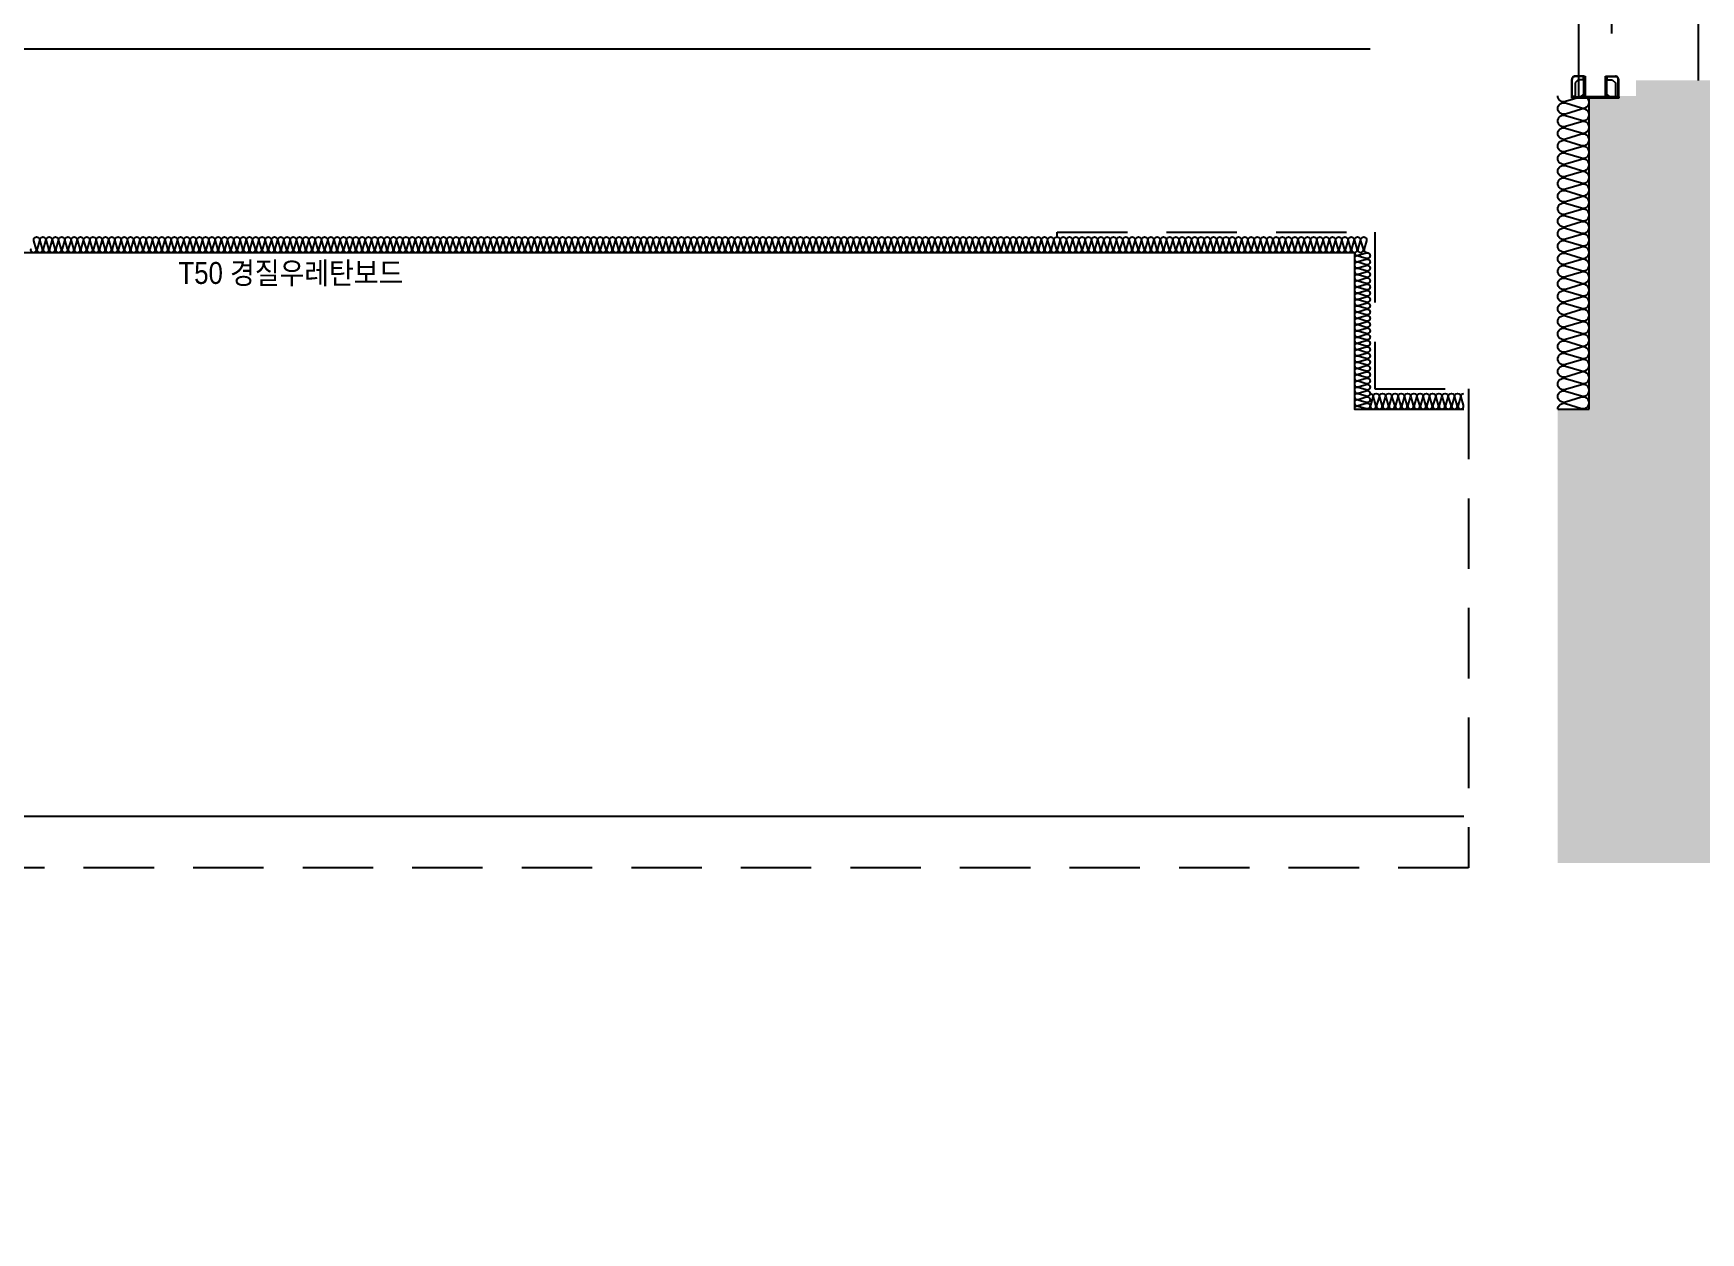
# Model space of a CAD drawing. Header units: millimetres. Extents: x 19868 to 801382, y -4805 to 85279.
# Drawn here: x 575168 to 580495, y 31149 to 34979 of the extents above; entities that cross this region are included whole.
import ezdxf
from ezdxf.enums import TextEntityAlignment as Align

# ---------------------------------------------------------------- set-up
doc = ezdxf.new("R2010")
doc.units = ezdxf.units.MM
doc.header["$LTSCALE"] = 250
doc.linetypes.add('HID', pattern=[2.8, 1.8, -1])
for name, color, linetype in [('A-ELE-8', 8, 'Continuous'), ('A-FIN', 6, 'Continuous'), ('A-HAT-WIREMESH', 9, 'g_mesh'), ('A-WP', 1, 'HID'), ('A-차수판', 7, 'Continuous'), ('ISL', 251, 'Continuous'), ('지반', 254, 'Continuous')]:
    doc.layers.add(name, color=color, linetype=linetype)
doc.layers.add('NOPLOT-단열', color=225, linetype='Continuous', plot=False)
doc.styles.add('Gdim', font='')
doc.styles.get('Gdim').set_extended_font_data('Dotum')
doc.linetypes.add('g_mesh', pattern='A,10,-0.8,["X",Gdim,S=0.6,R=0,X=-0.15,Y=-0.3],-0.8', length=11.6)

# ---------------------------------------------------------------- blocks, each defined once
blk = doc.blocks.new('A$C213D0C2E')
at = {"layer": 'A-차수판', "color": 1, "linetype": 'HID'}
for p, q in [((4, 75), (60, 75)), ((4, 66), (4, 75)), ((4, 67), (4, 67)), ((4, 67), (4, 67)), ((4, 66), (5, 66)), ((4, 66), (5, 66)), ((4, 66), (5.2, 66)), ((5.2, 73.8), (60, 73.8)), ((5.2, 66), (5.2, 73.8)), ((68.8, 37.7), (68.8, 65)), ((70, 36.5), (70, 65)), ((60, 37.7), (60, 36.5)), ((60, 37.7), (68.8, 37.7)), ((60, 36.5), (70, 36.5)), ((60, -37.7), (60, -36.5)), ((60, -36.5), (70, -36.5)), ((60, -37.7), (68.8, -37.7)), ((68.8, -37.7), (68.8, -65)), ((70, -36.5), (70, -65)), ((4, -66), (4, -75)), ((5.2, -66), (4, -66)), ((4, -75), (60, -75)), ((5.2, -66), (5.2, -73.8)), ((5.2, -73.8), (60, -73.8)), ((42, -73.8), (42, -75)), ((58, -73.8), (58, -75))]:
    blk.add_line(p, q, dxfattribs=at)
for points in [[(4, -75), (0, -75), (0, 75), (4, 75)], [(70, 32.5), (4, 32.5), (4, 36.5), (70, 36.5)], [(70, -36.5), (4, -36.5), (4, -32.5), (70, -32.5)]]:
    blk.add_lwpolyline(points, close=True, dxfattribs=at)
for points in [[(4, 64.5), (4, 46.5), (14, 36.5), (59, 36.5), (59, 54.5), (49, 64.5), (4, 64.5)], [(4, -64.5), (4, -46.5), (14, -36.5), (59, -36.5), (59, -54.5), (49, -64.5), (4, -64.5)]]:
    blk.add_lwpolyline(points, dxfattribs=at)
for centre, radius, start, end in [((60, 65), 10, 0, 90), ((60, 65), 8.8, 0, 90), ((60, -65), 10, 270, 0), ((60, -65), 8.8, 270, 0)]:
    blk.add_arc(centre, radius, start, end, dxfattribs=at)

msp = doc.modelspace()

# ---------------------------------------------------------------- hatches: boundary and pattern name
at = {"layer": '지반'}
h = msp.add_hatch(dxfattribs=at)
h.set_pattern_fill('EARTH', color=251, scale=70, angle=45)
h.paths.add_polyline_path([(440367.8, 33228.9), (440367.8, 23234.4), (591132.4, 23234.4), (591132.4, 34678.9), (582338.2, 34678.9), (582338.2, 34628.9), (582388.2, 34628.9), (582388.2, 34568.9), (582138.2, 34568.9), (582138.2, 34628.9), (582188.2, 34628.9), (582188.2, 34828.9), (580288.2, 34828.9), (580288.2, 34778.9), (580138.2, 34778.9), (580138.2, 33778.9), (580038.2, 33778.9), (580038.2, 32328.9), (581138.2, 32328.9), (581138.2, 30828.9), (581238.2, 30828.9), (581238.2, 30768.9), (563118.2, 30768.9), (563118.2, 30828.9), (563218.2, 30828.9), (563218.2, 31528.9), (563818.2, 31528.9), (563818.2, 33668.9), (561843.1, 33668.9), (561663.1, 33488.9), (560453.4, 33488.9), (560273.4, 33668.9), (558088.2, 33668.9), (558088.2, 33728.9), (558188.2, 33728.9), (558188.2, 34318.9), (543138.2, 34318.9), (543138.2, 33878.9), (542838.2, 33878.9), (542838.2, 32228.9), (543438.2, 32228.9), (543438.2, 31528.9), (543538.2, 31528.9), (543538.2, 31468.9), (541838.2, 31468.9), (541838.2, 31528.9), (541938.2, 31528.9), (541938.2, 31968.9), (539138.2, 31968.9), (539138.2, 31528.9), (539238.2, 31528.9), (539238.2, 31468.9), (537538.2, 31468.9), (537538.2, 31528.9), (537638.2, 31528.9), (537638.2, 32228.9), (538238.2, 32228.9), (538238.2, 33018.9), (537638.2, 33018.9), (537638.2, 33078.9), (537738.2, 33078.9), (537738.2, 33418.9), (535238.2, 33418.9), (535238.2, 32878.9), (535338.2, 32878.9), (535338.2, 32818.9), (534538.2, 32818.9), (534538.2, 32878.9), (534638.2, 32878.9), (534638.2, 33418.9), (530588.2, 33418.9), (530188.2, 33018.9), (516778.2, 33018.9), (516708.2, 32948.9), (509968.2, 32948.9), (509968.2, 33008.9), (510068.2, 33008.9), (510068.2, 33848.9), (510668.2, 33848.9), (510668.2, 34398.9), (508508.2, 34398.9), (508508.2, 33808.9), (508608.2, 33808.9), (508608.2, 33748.9), (507668.2, 33748.9), (507668.2, 33808.9), (507768.2, 33808.9), (507768.2, 34448.9), (507488.2, 34448.9), (507488.2, 34508.9), (507538.2, 34508.9), (507536.6, 34832.3), (505138.2, 34820.6), (502738.2, 34808.9), (490888.2, 34568.9), (479038.2, 34328.9), (468288.2, 34228.9), (456838.2, 34128.9), (456138.2, 34128.9), (448038.2, 33228.9)])

# ---------------------------------------------------------------- linework, layer by layer
at = {"layer": 'A-ELE-8'}
msp.add_line((580488.2, 34828.9), (580488.2, 41128.9), dxfattribs=at)
at = {"layer": 'A-FIN'}
msp.add_line((570038.2, 32478.9), (579738.2, 32478.9), dxfattribs=at)
at = {"layer": 'A-HAT-WIREMESH', "ltscale": 0.6}
msp.add_line((579438.2, 34928.9), (570558.2, 34928.9), dxfattribs=at)
at = {"layer": 'A-WP', "linetype": 'HID', "ltscale": 0.5}
msp.add_lwpolyline([(578438.2, 34328.9), (578438.2, 34343.9), (579453.2, 34343.9), (579453.2, 33843.9), (579753.2, 33843.9), (579753.2, 32313.9), (570023.2, 32313.9), (570023.2, 32478.9)], dxfattribs=at)
at = {"layer": 'A-차수판', "color": 1, "linetype": 'HID'}
msp.add_lwpolyline([(580105.2, 34775.9), (580105.2, 35428.9), (580210.2, 35428.9), (580210.2, 34775.9)], close=True, dxfattribs=at)
at = {"layer": 'ISL'}
for p, q in [((580138.2, 33778.9), (580138.2, 34778.9)), ((580038.2, 33778.9), (580138.2, 33778.9))]:
    msp.add_line(p, q, dxfattribs=at)
for points in [[(580038.2, 33779, -0.509267), (580062.4, 33796.6), (580114, 33781.3, 1.372593), (580114, 33816.6), (580062.4, 33801.3, -0.509267), (580038.2, 33819, -0.509267), (580062.4, 33836.6), (580114, 33821.3, 1.372593), (580114, 33856.6), (580062.4, 33841.3, -0.509267), (580038.2, 33859, -0.509267), (580062.4, 33876.6), (580114, 33861.3, 1.372593), (580114, 33896.6), (580062.4, 33881.3, -0.509267), (580038.2, 33899, -0.509267), (580062.4, 33916.6), (580114, 33901.3, 1.372593), (580114, 33936.6), (580062.4, 33921.3, -0.509267), (580038.2, 33939, -0.509267), (580062.4, 33956.6), (580114, 33941.3, 1.372593), (580114, 33976.6), (580062.4, 33961.3, -0.509267), (580038.2, 33979, -0.509267), (580062.4, 33996.6), (580114, 33981.3, 1.372593), (580114, 34016.6), (580062.4, 34001.3, -0.509267), (580038.2, 34019, -0.509267), (580062.4, 34036.6), (580114, 34021.3, 1.372593), (580114, 34056.6), (580062.4, 34041.3, -0.509267), (580038.2, 34059, -0.509267), (580062.4, 34076.6), (580114, 34061.3, 1.372593), (580114, 34096.6), (580062.4, 34081.3, -0.509267), (580038.2, 34099, -0.509267), (580062.4, 34116.6), (580114, 34101.3, 1.372593), (580114, 34136.6), (580062.4, 34121.3, -0.509267), (580038.2, 34139, -0.509267), (580062.4, 34156.6), (580114, 34141.3, 1.372593), (580114, 34176.6), (580062.4, 34161.3, -0.509267), (580038.2, 34179, -0.509267), (580062.4, 34196.6), (580114, 34181.3, 1.372593), (580114, 34216.6), (580062.4, 34201.3, -0.509267), (580038.2, 34219, -0.509267), (580062.4, 34236.6), (580114, 34221.3, 1.372593), (580114, 34256.6), (580062.4, 34241.3, -0.509267), (580038.2, 34259, -0.509267), (580062.4, 34276.6), (580114, 34261.3, 1.372593), (580114, 34296.6), (580062.4, 34281.3, -0.509267), (580038.2, 34299, -0.509267), (580062.4, 34316.6), (580114, 34301.3, 1.372593), (580114, 34336.6), (580062.4, 34321.3, -0.509267), (580038.2, 34339, -0.509267), (580062.4, 34356.6), (580114, 34341.3, 1.372593), (580114, 34376.6), (580062.4, 34361.3, -0.509267), (580038.2, 34379, -0.509267), (580062.4, 34396.6), (580114, 34381.3, 1.372593), (580114, 34416.6), (580062.4, 34401.3, -0.509267), (580038.2, 34419, -0.509267), (580062.4, 34436.6), (580114, 34421.3, 1.372593), (580114, 34456.6), (580062.4, 34441.3, -0.509267), (580038.2, 34459, -0.509267), (580062.4, 34476.6), (580114, 34461.3, 1.372593), (580114, 34496.6), (580062.4, 34481.3, -0.509267), (580038.2, 34499, -0.509267), (580062.4, 34516.6), (580114, 34501.3, 1.372593), (580114, 34536.6), (580062.4, 34521.3, -0.509267), (580038.2, 34539, -0.509267), (580062.4, 34556.6), (580114, 34541.3, 1.372593), (580114, 34576.6), (580062.4, 34561.3, -0.509267), (580038.2, 34579, -0.509267), (580062.4, 34596.6), (580114, 34581.3, 1.372593), (580114, 34616.6), (580062.4, 34601.3, -0.509267), (580038.2, 34619, -0.509267), (580062.4, 34636.6), (580114, 34621.3, 1.372593), (580114, 34656.6), (580062.4, 34641.3, -0.509267), (580038.2, 34659, -0.509267), (580062.4, 34676.6), (580114, 34661.3, 1.372593), (580114, 34696.6), (580062.4, 34681.3, -0.509267), (580038.2, 34699, -0.509267), (580062.4, 34716.6), (580114, 34701.3, 1.372593), (580114, 34736.6), (580062.4, 34721.3, -0.509267), (580038.2, 34739, -0.509267), (580062.4, 34756.6), (580114, 34741.3, 1.372593), (580114, 34776.6), (580062.4, 34761.3, -0.509267), (580038.2, 34779)], [(575159.4, 34291.1, 0.509267), (575168.2, 34278.9, 0.509267), (575177, 34291.1), (575169.4, 34316.8, -1.372593), (575187, 34316.8), (575179.4, 34291.1, 0.509267), (575188.2, 34278.9, 0.509267), (575197, 34291.1), (575189.4, 34316.8, -1.372593), (575207, 34316.8), (575199.4, 34291.1, 0.509267), (575208.2, 34278.9, 0.509267), (575217, 34291.1), (575209.4, 34316.8, -1.372593), (575227, 34316.8), (575219.4, 34291.1, 0.509267), (575228.2, 34278.9, 0.509267), (575237, 34291.1), (575229.4, 34316.8, -1.372593), (575247, 34316.8), (575239.4, 34291.1, 0.509267), (575248.2, 34278.9, 0.509267), (575257, 34291.1), (575249.4, 34316.8, -1.372593), (575267, 34316.8), (575259.4, 34291.1, 0.509267), (575268.2, 34278.9, 0.509267), (575277, 34291.1), (575269.4, 34316.8, -1.372593), (575287, 34316.8), (575279.4, 34291.1, 0.509267), (575288.2, 34278.9, 0.509267), (575297, 34291.1), (575289.4, 34316.8, -1.372593), (575307, 34316.8), (575299.4, 34291.1, 0.509267), (575308.2, 34278.9, 0.509267), (575317, 34291.1), (575309.4, 34316.8, -1.372593), (575327, 34316.8), (575319.4, 34291.1, 0.509267), (575328.2, 34278.9, 0.509267), (575337, 34291.1), (575329.4, 34316.8, -1.372593), (575347, 34316.8), (575339.4, 34291.1, 0.509267), (575348.2, 34278.9, 0.509267), (575357, 34291.1), (575349.4, 34316.8, -1.372593), (575367, 34316.8), (575359.4, 34291.1, 0.509267), (575368.2, 34278.9, 0.509267), (575377, 34291.1), (575369.4, 34316.8, -1.372593), (575387, 34316.8), (575379.4, 34291.1, 0.509267), (575388.2, 34278.9, 0.509267), (575397, 34291.1), (575389.4, 34316.8, -1.372593), (575407, 34316.8), (575399.4, 34291.1, 0.509267), (575408.2, 34278.9, 0.509267), (575417, 34291.1), (575409.4, 34316.8, -1.372593), (575427, 34316.8), (575419.4, 34291.1, 0.509267), (575428.2, 34278.9, 0.509267), (575437, 34291.1), (575429.4, 34316.8, -1.372593), (575447, 34316.8), (575439.4, 34291.1, 0.509267), (575448.2, 34278.9, 0.509267), (575457, 34291.1), (575449.4, 34316.8, -1.372593), (575467, 34316.8), (575459.4, 34291.1, 0.509267), (575468.2, 34278.9, 0.509267), (575477, 34291.1), (575469.4, 34316.8, -1.372593), (575487, 34316.8), (575479.4, 34291.1, 0.509267), (575488.2, 34278.9, 0.509267), (575497, 34291.1), (575489.4, 34316.8, -1.372593), (575507, 34316.8), (575499.4, 34291.1, 0.509267), (575508.2, 34278.9, 0.509267), (575517, 34291.1), (575509.4, 34316.8, -1.372593), (575527, 34316.8), (575519.4, 34291.1, 0.509267), (575528.2, 34278.9, 0.509267), (575537, 34291.1), (575529.4, 34316.8, -1.372593), (575547, 34316.8), (575539.4, 34291.1, 0.509267), (575548.2, 34278.9, 0.509267), (575557, 34291.1), (575549.4, 34316.8, -1.372593), (575567, 34316.8), (575559.4, 34291.1, 0.509267), (575568.2, 34278.9, 0.509267), (575577, 34291.1), (575569.4, 34316.8, -1.372593), (575587, 34316.8), (575579.4, 34291.1, 0.509267), (575588.2, 34278.9, 0.509267), (575597, 34291.1), (575589.4, 34316.8, -1.372593), (575607, 34316.8), (575599.4, 34291.1, 0.509267), (575608.2, 34278.9, 0.509267), (575617, 34291.1), (575609.4, 34316.8, -1.372593), (575627, 34316.8), (575619.4, 34291.1, 0.509267), (575628.2, 34278.9, 0.509267), (575637, 34291.1), (575629.4, 34316.8, -1.372593), (575647, 34316.8), (575639.4, 34291.1, 0.509267), (575648.2, 34278.9, 0.509267), (575657, 34291.1), (575649.4, 34316.8, -1.372593), (575667, 34316.8), (575659.4, 34291.1, 0.509267), (575668.2, 34278.9, 0.509267), (575677, 34291.1), (575669.4, 34316.8, -1.372593), (575687, 34316.8), (575679.4, 34291.1, 0.509267), (575688.2, 34278.9, 0.509267), (575697, 34291.1), (575689.4, 34316.8, -1.372593), (575707, 34316.8), (575699.4, 34291.1, 0.509267), (575708.2, 34278.9, 0.509267), (575717, 34291.1), (575709.4, 34316.8, -1.372593), (575727, 34316.8), (575719.4, 34291.1, 0.509267), (575728.2, 34278.9, 0.509267), (575737, 34291.1), (575729.4, 34316.8, -1.372593), (575747, 34316.8), (575739.4, 34291.1, 0.509267), (575748.2, 34278.9, 0.509267), (575757, 34291.1), (575749.4, 34316.8, -1.372593), (575767, 34316.8), (575759.4, 34291.1, 0.509267), (575768.2, 34278.9, 0.509267), (575777, 34291.1), (575769.4, 34316.8, -1.372593), (575787, 34316.8), (575779.4, 34291.1, 0.509267), (575788.2, 34278.9, 0.509267), (575797, 34291.1), (575789.4, 34316.8, -1.372593), (575807, 34316.8), (575799.4, 34291.1, 0.509267), (575808.2, 34278.9, 0.509267), (575817, 34291.1), (575809.4, 34316.8, -1.372593), (575827, 34316.8), (575819.4, 34291.1, 0.509267), (575828.2, 34278.9, 0.509267), (575837, 34291.1), (575829.4, 34316.8, -1.372593), (575847, 34316.8), (575839.4, 34291.1, 0.509267), (575848.2, 34278.9, 0.509267), (575857, 34291.1), (575849.4, 34316.8, -1.372593), (575867, 34316.8), (575859.4, 34291.1, 0.509267), (575868.2, 34278.9, 0.509267), (575877, 34291.1), (575869.4, 34316.8, -1.372593), (575887, 34316.8), (575879.4, 34291.1, 0.509267), (575888.2, 34278.9, 0.509267), (575897, 34291.1), (575889.4, 34316.8, -1.372593), (575907, 34316.8), (575899.4, 34291.1, 0.509267), (575908.2, 34278.9, 0.509267), (575917, 34291.1), (575909.4, 34316.8, -1.372593), (575927, 34316.8), (575919.4, 34291.1, 0.509267), (575928.2, 34278.9, 0.509267), (575937, 34291.1), (575929.4, 34316.8, -1.372593), (575947, 34316.8), (575939.4, 34291.1, 0.509267), (575948.2, 34278.9, 0.509267), (575957, 34291.1), (575949.4, 34316.8, -1.372593), (575967, 34316.8), (575959.4, 34291.1, 0.509267), (575968.2, 34278.9, 0.509267), (575977, 34291.1), (575969.4, 34316.8, -1.372593), (575987, 34316.8), (575979.4, 34291.1, 0.509267), (575988.2, 34278.9, 0.509267), (575997, 34291.1), (575989.4, 34316.8, -1.372593), (576007, 34316.8), (575999.4, 34291.1, 0.509267), (576008.2, 34278.9, 0.509267), (576017, 34291.1), (576009.4, 34316.8, -1.372593), (576027, 34316.8), (576019.4, 34291.1, 0.509267), (576028.2, 34278.9, 0.509267), (576037, 34291.1), (576029.4, 34316.8, -1.372593), (576047, 34316.8), (576039.4, 34291.1, 0.509267), (576048.2, 34278.9, 0.509267), (576057, 34291.1), (576049.4, 34316.8, -1.372593), (576067, 34316.8), (576059.4, 34291.1, 0.509267), (576068.2, 34278.9, 0.509267), (576077, 34291.1), (576069.4, 34316.8, -1.372593), (576087, 34316.8), (576079.4, 34291.1, 0.509267), (576088.2, 34278.9, 0.509267), (576097, 34291.1), (576089.4, 34316.8, -1.372593), (576107, 34316.8), (576099.4, 34291.1, 0.509267), (576108.2, 34278.9, 0.509267), (576117, 34291.1), (576109.4, 34316.8, -1.372593), (576127, 34316.8), (576119.4, 34291.1, 0.509267), (576128.2, 34278.9, 0.509267), (576137, 34291.1), (576129.4, 34316.8, -1.372593), (576147, 34316.8), (576139.4, 34291.1, 0.509267), (576148.2, 34278.9, 0.509267), (576157, 34291.1), (576149.4, 34316.8, -1.372593), (576167, 34316.8), (576159.4, 34291.1, 0.509267), (576168.2, 34278.9, 0.509267), (576177, 34291.1), (576169.4, 34316.8, -1.372593), (576187, 34316.8), (576179.4, 34291.1, 0.509267), (576188.2, 34278.9, 0.509267), (576197, 34291.1), (576189.4, 34316.8, -1.372593), (576207, 34316.8), (576199.4, 34291.1, 0.509267), (576208.2, 34278.9, 0.509267), (576217, 34291.1), (576209.4, 34316.8, -1.372593), (576227, 34316.8), (576219.4, 34291.1, 0.509267), (576228.2, 34278.9, 0.509267), (576237, 34291.1), (576229.4, 34316.8, -1.372593), (576247, 34316.8), (576239.4, 34291.1, 0.509267), (576248.2, 34278.9, 0.509267), (576257, 34291.1), (576249.4, 34316.8, -1.372593), (576267, 34316.8), (576259.4, 34291.1, 0.509267), (576268.2, 34278.9, 0.509267), (576277, 34291.1), (576269.4, 34316.8, -1.372593), (576287, 34316.8), (576279.4, 34291.1, 0.509267), (576288.2, 34278.9, 0.509267), (576297, 34291.1), (576289.4, 34316.8, -1.372593), (576307, 34316.8), (576299.4, 34291.1, 0.509267), (576308.2, 34278.9, 0.509267), (576317, 34291.1), (576309.4, 34316.8, -1.372593), (576327, 34316.8), (576319.4, 34291.1, 0.509267), (576328.2, 34278.9, 0.509267), (576337, 34291.1), (576329.4, 34316.8, -1.372593), (576347, 34316.8), (576339.4, 34291.1, 0.509267), (576348.2, 34278.9, 0.509267), (576357, 34291.1), (576349.4, 34316.8, -1.372593), (576367, 34316.8), (576359.4, 34291.1, 0.509267), (576368.2, 34278.9, 0.509267), (576377, 34291.1), (576369.4, 34316.8, -1.372593), (576387, 34316.8), (576379.4, 34291.1, 0.509267), (576388.2, 34278.9, 0.509267), (576397, 34291.1), (576389.4, 34316.8, -1.372593), (576407, 34316.8), (576399.4, 34291.1, 0.509267), (576408.2, 34278.9, 0.509267), (576417, 34291.1), (576409.4, 34316.8, -1.372593), (576427, 34316.8), (576419.4, 34291.1, 0.509267), (576428.2, 34278.9, 0.509267), (576437, 34291.1), (576429.4, 34316.8, -1.372593), (576447, 34316.8), (576439.4, 34291.1, 0.509267), (576448.2, 34278.9, 0.509267), (576457, 34291.1), (576449.4, 34316.8, -1.372593), (576467, 34316.8), (576459.4, 34291.1, 0.509267), (576468.2, 34278.9, 0.509267), (576477, 34291.1), (576469.4, 34316.8, -1.372593), (576487, 34316.8), (576479.4, 34291.1, 0.509267), (576488.2, 34278.9, 0.509267), (576497, 34291.1), (576489.4, 34316.8, -1.372593), (576507, 34316.8), (576499.4, 34291.1, 0.509267), (576508.2, 34278.9, 0.509267), (576517, 34291.1), (576509.4, 34316.8, -1.372593), (576527, 34316.8), (576519.4, 34291.1, 0.509267), (576528.2, 34278.9, 0.509267), (576537, 34291.1), (576529.4, 34316.8, -1.372593), (576547, 34316.8), (576539.4, 34291.1, 0.509267), (576548.2, 34278.9, 0.509267), (576557, 34291.1), (576549.4, 34316.8, -1.372593), (576567, 34316.8), (576559.4, 34291.1, 0.509267), (576568.2, 34278.9, 0.509267), (576577, 34291.1), (576569.4, 34316.8, -1.372593), (576587, 34316.8), (576579.4, 34291.1, 0.509267), (576588.2, 34278.9, 0.509267), (576597, 34291.1), (576589.4, 34316.8, -1.372593), (576607, 34316.8), (576599.4, 34291.1, 0.509267), (576608.2, 34278.9, 0.509267), (576617, 34291.1), (576609.4, 34316.8, -1.372593), (576627, 34316.8), (576619.4, 34291.1, 0.509267), (576628.2, 34278.9, 0.509267), (576637, 34291.1), (576629.4, 34316.8, -1.372593), (576647, 34316.8), (576639.4, 34291.1, 0.509267), (576648.2, 34278.9, 0.509267), (576657, 34291.1), (576649.4, 34316.8, -1.372593), (576667, 34316.8), (576659.4, 34291.1, 0.509267), (576668.2, 34278.9, 0.509267), (576677, 34291.1), (576669.4, 34316.8, -1.372593), (576687, 34316.8), (576679.4, 34291.1, 0.509267), (576688.2, 34278.9, 0.509267), (576697, 34291.1), (576689.4, 34316.8, -1.372593), (576707, 34316.8), (576699.4, 34291.1, 0.509267), (576708.2, 34278.9, 0.509267), (576717, 34291.1), (576709.4, 34316.8, -1.372593), (576727, 34316.8), (576719.4, 34291.1, 0.509267), (576728.2, 34278.9, 0.509267), (576737, 34291.1), (576729.4, 34316.8, -1.372593), (576747, 34316.8), (576739.4, 34291.1, 0.509267), (576748.2, 34278.9, 0.509267), (576757, 34291.1), (576749.4, 34316.8, -1.372593), (576767, 34316.8), (576759.4, 34291.1, 0.509267), (576768.2, 34278.9, 0.509267), (576777, 34291.1), (576769.4, 34316.8, -1.372593), (576787, 34316.8), (576779.4, 34291.1, 0.509267), (576788.2, 34278.9, 0.509267), (576797, 34291.1), (576789.4, 34316.8, -1.372593), (576807, 34316.8), (576799.4, 34291.1, 0.509267), (576808.2, 34278.9, 0.509267), (576817, 34291.1), (576809.4, 34316.8, -1.372593), (576827, 34316.8), (576819.4, 34291.1, 0.509267), (576828.2, 34278.9, 0.509267), (576837, 34291.1), (576829.4, 34316.8, -1.372593), (576847, 34316.8), (576839.4, 34291.1, 0.509267), (576848.2, 34278.9, 0.509267), (576857, 34291.1), (576849.4, 34316.8, -1.372593), (576867, 34316.8), (576859.4, 34291.1, 0.509267), (576868.2, 34278.9, 0.509267), (576877, 34291.1), (576869.4, 34316.8, -1.372593), (576887, 34316.8), (576879.4, 34291.1, 0.509267), (576888.2, 34278.9, 0.509267), (576897, 34291.1), (576889.4, 34316.8, -1.372593), (576907, 34316.8), (576899.4, 34291.1, 0.509267), (576908.2, 34278.9, 0.509267), (576917, 34291.1), (576909.4, 34316.8, -1.372593), (576927, 34316.8), (576919.4, 34291.1, 0.509267), (576928.2, 34278.9, 0.509267), (576937, 34291.1), (576929.4, 34316.8, -1.372593), (576947, 34316.8), (576939.4, 34291.1, 0.509267), (576948.2, 34278.9, 0.509267), (576957, 34291.1), (576949.4, 34316.8, -1.372593), (576967, 34316.8), (576959.4, 34291.1, 0.509267), (576968.2, 34278.9, 0.509267), (576977, 34291.1), (576969.4, 34316.8, -1.372593), (576987, 34316.8), (576979.4, 34291.1, 0.509267), (576988.2, 34278.9, 0.509267), (576997, 34291.1), (576989.4, 34316.8, -1.372593), (577007, 34316.8), (576999.4, 34291.1, 0.509267), (577008.2, 34278.9, 0.509267), (577017, 34291.1), (577009.4, 34316.8, -1.372593), (577027, 34316.8), (577019.4, 34291.1, 0.509267), (577028.2, 34278.9, 0.509267), (577037, 34291.1), (577029.4, 34316.8, -1.372593), (577047, 34316.8), (577039.4, 34291.1, 0.509267), (577048.2, 34278.9, 0.509267), (577057, 34291.1), (577049.4, 34316.8, -1.372593), (577067, 34316.8), (577059.4, 34291.1, 0.509267), (577068.2, 34278.9, 0.509267), (577077, 34291.1), (577069.4, 34316.8, -1.372593), (577087, 34316.8), (577079.4, 34291.1, 0.509267), (577088.2, 34278.9, 0.509267), (577097, 34291.1), (577089.4, 34316.8, -1.372593), (577107, 34316.8), (577099.4, 34291.1, 0.509267), (577108.2, 34278.9, 0.509267), (577117, 34291.1), (577109.4, 34316.8, -1.372593), (577127, 34316.8), (577119.4, 34291.1, 0.509267), (577128.2, 34278.9, 0.509267), (577137, 34291.1), (577129.4, 34316.8, -1.372593), (577147, 34316.8), (577139.4, 34291.1, 0.509267), (577148.2, 34278.9, 0.509267), (577157, 34291.1), (577149.4, 34316.8, -1.372593), (577167, 34316.8), (577159.4, 34291.1, 0.509267), (577168.2, 34278.9, 0.509267), (577177, 34291.1), (577169.4, 34316.8, -1.372593), (577187, 34316.8), (577179.4, 34291.1, 0.509267), (577188.2, 34278.9, 0.509267), (577197, 34291.1), (577189.4, 34316.8, -1.372593), (577207, 34316.8), (577199.4, 34291.1, 0.509267), (577208.2, 34278.9, 0.509267), (577217, 34291.1), (577209.4, 34316.8, -1.372593), (577227, 34316.8), (577219.4, 34291.1, 0.509267), (577228.2, 34278.9, 0.509267), (577237, 34291.1), (577229.4, 34316.8, -1.372593), (577247, 34316.8), (577239.4, 34291.1, 0.509267), (577248.2, 34278.9, 0.509267), (577257, 34291.1), (577249.4, 34316.8, -1.372593), (577267, 34316.8), (577259.4, 34291.1, 0.509267), (577268.2, 34278.9, 0.509267), (577277, 34291.1), (577269.4, 34316.8, -1.372593), (577287, 34316.8), (577279.4, 34291.1, 0.509267), (577288.2, 34278.9, 0.509267), (577297, 34291.1), (577289.4, 34316.8, -1.372593), (577307, 34316.8), (577299.4, 34291.1, 0.509267), (577308.2, 34278.9, 0.509267), (577317, 34291.1), (577309.4, 34316.8, -1.372593), (577327, 34316.8), (577319.4, 34291.1, 0.509267), (577328.2, 34278.9, 0.509267), (577337, 34291.1), (577329.4, 34316.8, -1.372593), (577347, 34316.8), (577339.4, 34291.1, 0.509267), (577348.2, 34278.9, 0.509267), (577357, 34291.1), (577349.4, 34316.8, -1.372593), (577367, 34316.8), (577359.4, 34291.1, 0.509267), (577368.2, 34278.9, 0.509267), (577377, 34291.1), (577369.4, 34316.8, -1.372593), (577387, 34316.8), (577379.4, 34291.1, 0.509267), (577388.2, 34278.9, 0.509267), (577397, 34291.1), (577389.4, 34316.8, -1.372593), (577407, 34316.8), (577399.4, 34291.1, 0.509267), (577408.2, 34278.9, 0.509267), (577417, 34291.1), (577409.4, 34316.8, -1.372593), (577427, 34316.8), (577419.4, 34291.1, 0.509267), (577428.2, 34278.9, 0.509267), (577437, 34291.1), (577429.4, 34316.8, -1.372593), (577447, 34316.8), (577439.4, 34291.1, 0.509267), (577448.2, 34278.9, 0.509267), (577457, 34291.1), (577449.4, 34316.8, -1.372593), (577467, 34316.8), (577459.4, 34291.1, 0.509267), (577468.2, 34278.9, 0.509267), (577477, 34291.1), (577469.4, 34316.8, -1.372593), (577487, 34316.8), (577479.4, 34291.1, 0.509267), (577488.2, 34278.9, 0.509267), (577497, 34291.1), (577489.4, 34316.8, -1.372593), (577507, 34316.8), (577499.4, 34291.1, 0.509267), (577508.2, 34278.9, 0.509267), (577517, 34291.1), (577509.4, 34316.8, -1.372593), (577527, 34316.8), (577519.4, 34291.1, 0.509267), (577528.2, 34278.9, 0.509267), (577537, 34291.1), (577529.4, 34316.8, -1.372593), (577547, 34316.8), (577539.4, 34291.1, 0.509267), (577548.2, 34278.9, 0.509267), (577557, 34291.1), (577549.4, 34316.8, -1.372593), (577567, 34316.8), (577559.4, 34291.1, 0.509267), (577568.2, 34278.9, 0.509267), (577577, 34291.1), (577569.4, 34316.8, -1.372593), (577587, 34316.8), (577579.4, 34291.1, 0.509267), (577588.2, 34278.9, 0.509267), (577597, 34291.1), (577589.4, 34316.8, -1.372593), (577607, 34316.8), (577599.4, 34291.1, 0.509267), (577608.2, 34278.9, 0.509267), (577617, 34291.1), (577609.4, 34316.8, -1.372593), (577627, 34316.8), (577619.4, 34291.1, 0.509267), (577628.2, 34278.9, 0.509267), (577637, 34291.1), (577629.4, 34316.8, -1.372593), (577647, 34316.8), (577639.4, 34291.1, 0.509267), (577648.2, 34278.9, 0.509267), (577657, 34291.1), (577649.4, 34316.8, -1.372593), (577667, 34316.8), (577659.4, 34291.1, 0.509267), (577668.2, 34278.9, 0.509267), (577677, 34291.1), (577669.4, 34316.8, -1.372593), (577687, 34316.8), (577679.4, 34291.1, 0.509267), (577688.2, 34278.9, 0.509267), (577697, 34291.1), (577689.4, 34316.8, -1.372593), (577707, 34316.8), (577699.4, 34291.1, 0.509267), (577708.2, 34278.9, 0.509267), (577717, 34291.1), (577709.4, 34316.8, -1.372593), (577727, 34316.8), (577719.4, 34291.1, 0.509267), (577728.2, 34278.9, 0.509267), (577737, 34291.1), (577729.4, 34316.8, -1.372593), (577747, 34316.8), (577739.4, 34291.1, 0.509267), (577748.2, 34278.9, 0.509267), (577757, 34291.1), (577749.4, 34316.8, -1.372593), (577767, 34316.8), (577759.4, 34291.1, 0.509267), (577768.2, 34278.9, 0.509267), (577777, 34291.1), (577769.4, 34316.8, -1.372593), (577787, 34316.8), (577779.4, 34291.1, 0.509267), (577788.2, 34278.9, 0.509267), (577797, 34291.1), (577789.4, 34316.8, -1.372593), (577807, 34316.8), (577799.4, 34291.1, 0.509267), (577808.2, 34278.9, 0.509267), (577817, 34291.1), (577809.4, 34316.8, -1.372593), (577827, 34316.8), (577819.4, 34291.1, 0.509267), (577828.2, 34278.9, 0.509267), (577837, 34291.1), (577829.4, 34316.8, -1.372593), (577847, 34316.8), (577839.4, 34291.1, 0.509267), (577848.2, 34278.9, 0.509267), (577857, 34291.1), (577849.4, 34316.8, -1.372593), (577867, 34316.8), (577859.4, 34291.1, 0.509267), (577868.2, 34278.9, 0.509267), (577877, 34291.1), (577869.4, 34316.8, -1.372593), (577887, 34316.8), (577879.4, 34291.1, 0.509267), (577888.2, 34278.9, 0.509267), (577897, 34291.1), (577889.4, 34316.8, -1.372593), (577907, 34316.8), (577899.4, 34291.1, 0.509267), (577908.2, 34278.9, 0.509267), (577917, 34291.1), (577909.4, 34316.8, -1.372593), (577927, 34316.8), (577919.4, 34291.1, 0.509267), (577928.2, 34278.9, 0.509267), (577937, 34291.1), (577929.4, 34316.8, -1.372593), (577947, 34316.8), (577939.4, 34291.1, 0.509267), (577948.2, 34278.9, 0.509267), (577957, 34291.1), (577949.4, 34316.8, -1.372593), (577967, 34316.8), (577959.4, 34291.1, 0.509267), (577968.2, 34278.9, 0.509267), (577977, 34291.1), (577969.4, 34316.8, -1.372593), (577987, 34316.8), (577979.4, 34291.1, 0.509267), (577988.2, 34278.9, 0.509267), (577997, 34291.1), (577989.4, 34316.8, -1.372593), (578007, 34316.8), (577999.4, 34291.1, 0.509267), (578008.2, 34278.9, 0.509267), (578017, 34291.1), (578009.4, 34316.8, -1.372593), (578027, 34316.8), (578019.4, 34291.1, 0.509267), (578028.2, 34278.9, 0.509267), (578037, 34291.1), (578029.4, 34316.8, -1.372593), (578047, 34316.8), (578039.4, 34291.1, 0.509267), (578048.2, 34278.9, 0.509267), (578057, 34291.1), (578049.4, 34316.8, -1.372593), (578067, 34316.8), (578059.4, 34291.1, 0.509267), (578068.2, 34278.9, 0.509267), (578077, 34291.1), (578069.4, 34316.8, -1.372593), (578087, 34316.8), (578079.4, 34291.1, 0.509267), (578088.2, 34278.9, 0.509267), (578097, 34291.1), (578089.4, 34316.8, -1.372593), (578107, 34316.8), (578099.4, 34291.1, 0.509267), (578108.2, 34278.9, 0.509267), (578117, 34291.1), (578109.4, 34316.8, -1.372593), (578127, 34316.8), (578119.4, 34291.1, 0.509267), (578128.2, 34278.9, 0.509267), (578137, 34291.1), (578129.4, 34316.8, -1.372593), (578147, 34316.8), (578139.4, 34291.1, 0.509267), (578148.2, 34278.9, 0.509267), (578157, 34291.1), (578149.4, 34316.8, -1.372593), (578167, 34316.8), (578159.4, 34291.1, 0.509267), (578168.2, 34278.9, 0.509267), (578177, 34291.1), (578169.4, 34316.8, -1.372593), (578187, 34316.8), (578179.4, 34291.1, 0.509267), (578188.2, 34278.9, 0.509267), (578197, 34291.1), (578189.4, 34316.8, -1.372593), (578207, 34316.8), (578199.4, 34291.1, 0.509267), (578208.2, 34278.9, 0.509267), (578217, 34291.1), (578209.4, 34316.8, -1.372593), (578227, 34316.8), (578219.4, 34291.1, 0.509267), (578228.2, 34278.9, 0.509267), (578237, 34291.1), (578229.4, 34316.8, -1.372593), (578247, 34316.8), (578239.4, 34291.1, 0.509267), (578248.2, 34278.9, 0.509267), (578257, 34291.1), (578249.4, 34316.8, -1.372593), (578267, 34316.8), (578259.4, 34291.1, 0.509267), (578268.2, 34278.9, 0.509267), (578277, 34291.1), (578269.4, 34316.8, -1.372593), (578287, 34316.8), (578279.4, 34291.1, 0.509267), (578288.2, 34278.9, 0.509267), (578297, 34291.1), (578289.4, 34316.8, -1.372593), (578307, 34316.8), (578299.4, 34291.1, 0.509267), (578308.2, 34278.9, 0.509267), (578317, 34291.1), (578309.4, 34316.8, -1.372593), (578327, 34316.8), (578319.4, 34291.1, 0.509267), (578328.2, 34278.9, 0.509267), (578337, 34291.1), (578329.4, 34316.8, -1.372593), (578347, 34316.8), (578339.4, 34291.1, 0.509267), (578348.2, 34278.9, 0.509267), (578357, 34291.1), (578349.4, 34316.8, -1.372593), (578367, 34316.8), (578359.4, 34291.1, 0.509267), (578368.2, 34278.9, 0.509267), (578377, 34291.1), (578369.4, 34316.8, -1.372593), (578387, 34316.8), (578379.4, 34291.1, 0.509267), (578388.2, 34278.9, 0.509267), (578397, 34291.1), (578389.4, 34316.8, -1.372593), (578407, 34316.8), (578399.4, 34291.1, 0.509267), (578408.2, 34278.9, 0.509267), (578417, 34291.1), (578409.4, 34316.8, -1.372593), (578427, 34316.8), (578419.4, 34291.1, 0.509267), (578428.2, 34278.9, 0.509267), (578437, 34291.1), (578429.4, 34316.8, -1.372593), (578447, 34316.8), (578439.4, 34291.1, 0.509267), (578448.2, 34278.9, 0.509267), (578457, 34291.1), (578449.4, 34316.8, -1.372593), (578467, 34316.8), (578459.4, 34291.1, 0.509267), (578468.2, 34278.9, 0.509267), (578477, 34291.1), (578469.4, 34316.8, -1.372593), (578487, 34316.8), (578479.4, 34291.1, 0.509267), (578488.2, 34278.9, 0.509267), (578497, 34291.1), (578489.4, 34316.8, -1.372593), (578507, 34316.8), (578499.4, 34291.1, 0.509267), (578508.2, 34278.9, 0.509267), (578517, 34291.1), (578509.4, 34316.8, -1.372593), (578527, 34316.8), (578519.4, 34291.1, 0.509267), (578528.2, 34278.9, 0.509267), (578537, 34291.1), (578529.4, 34316.8, -1.372593), (578547, 34316.8), (578539.4, 34291.1, 0.509267), (578548.2, 34278.9, 0.509267), (578557, 34291.1), (578549.4, 34316.8, -1.372593), (578567, 34316.8), (578559.4, 34291.1, 0.509267), (578568.2, 34278.9, 0.509267), (578577, 34291.1), (578569.4, 34316.8, -1.372593), (578587, 34316.8), (578579.4, 34291.1, 0.509267), (578588.2, 34278.9, 0.509267), (578597, 34291.1), (578589.4, 34316.8, -1.372593), (578607, 34316.8), (578599.4, 34291.1, 0.509267), (578608.2, 34278.9, 0.509267), (578617, 34291.1), (578609.4, 34316.8, -1.372593), (578627, 34316.8), (578619.4, 34291.1, 0.509267), (578628.2, 34278.9, 0.509267), (578637, 34291.1), (578629.4, 34316.8, -1.372593), (578647, 34316.8), (578639.4, 34291.1, 0.509267), (578648.2, 34278.9, 0.509267), (578657, 34291.1), (578649.4, 34316.8, -1.372593), (578667, 34316.8), (578659.4, 34291.1, 0.509267), (578668.2, 34278.9, 0.509267), (578677, 34291.1), (578669.4, 34316.8, -1.372593), (578687, 34316.8), (578679.4, 34291.1, 0.509267), (578688.2, 34278.9, 0.509267), (578697, 34291.1), (578689.4, 34316.8, -1.372593), (578707, 34316.8), (578699.4, 34291.1, 0.509267), (578708.2, 34278.9, 0.509267), (578717, 34291.1), (578709.4, 34316.8, -1.372593), (578727, 34316.8), (578719.4, 34291.1, 0.509267), (578728.2, 34278.9, 0.509267), (578737, 34291.1), (578729.4, 34316.8, -1.372593), (578747, 34316.8), (578739.4, 34291.1, 0.509267), (578748.2, 34278.9, 0.509267), (578757, 34291.1), (578749.4, 34316.8, -1.372593), (578767, 34316.8), (578759.4, 34291.1, 0.509267), (578768.2, 34278.9, 0.509267), (578777, 34291.1), (578769.4, 34316.8, -1.372593), (578787, 34316.8), (578779.4, 34291.1, 0.509267), (578788.2, 34278.9, 0.509267), (578797, 34291.1), (578789.4, 34316.8, -1.372593), (578807, 34316.8), (578799.4, 34291.1, 0.509267), (578808.2, 34278.9, 0.509267), (578817, 34291.1), (578809.4, 34316.8, -1.372593), (578827, 34316.8), (578819.4, 34291.1, 0.509267), (578828.2, 34278.9, 0.509267), (578837, 34291.1), (578829.4, 34316.8, -1.372593), (578847, 34316.8), (578839.4, 34291.1, 0.509267), (578848.2, 34278.9, 0.509267), (578857, 34291.1), (578849.4, 34316.8, -1.372593), (578867, 34316.8), (578859.4, 34291.1, 0.509267), (578868.2, 34278.9, 0.509267), (578877, 34291.1), (578869.4, 34316.8, -1.372593), (578887, 34316.8), (578879.4, 34291.1, 0.509267), (578888.2, 34278.9, 0.509267), (578897, 34291.1), (578889.4, 34316.8, -1.372593), (578907, 34316.8), (578899.4, 34291.1, 0.509267), (578908.2, 34278.9, 0.509267), (578917, 34291.1), (578909.4, 34316.8, -1.372593), (578927, 34316.8), (578919.4, 34291.1, 0.509267), (578928.2, 34278.9, 0.509267), (578937, 34291.1), (578929.4, 34316.8, -1.372593), (578947, 34316.8), (578939.4, 34291.1, 0.509267), (578948.2, 34278.9, 0.509267), (578957, 34291.1), (578949.4, 34316.8, -1.372593), (578967, 34316.8), (578959.4, 34291.1, 0.509267), (578968.2, 34278.9, 0.509267), (578977, 34291.1), (578969.4, 34316.8, -1.372593), (578987, 34316.8), (578979.4, 34291.1, 0.509267), (578988.2, 34278.9, 0.509267), (578997, 34291.1), (578989.4, 34316.8, -1.372593), (579007, 34316.8), (578999.4, 34291.1, 0.509267), (579008.2, 34278.9, 0.509267), (579017, 34291.1), (579009.4, 34316.8, -1.372593), (579027, 34316.8), (579019.4, 34291.1, 0.509267), (579028.2, 34278.9, 0.509267), (579037, 34291.1), (579029.4, 34316.8, -1.372593), (579047, 34316.8), (579039.4, 34291.1, 0.509267), (579048.2, 34278.9, 0.509267), (579057, 34291.1), (579049.4, 34316.8, -1.372593), (579067, 34316.8), (579059.4, 34291.1, 0.509267), (579068.2, 34278.9, 0.509267), (579077, 34291.1), (579069.4, 34316.8, -1.372593), (579087, 34316.8), (579079.4, 34291.1, 0.509267), (579088.2, 34278.9, 0.509267), (579097, 34291.1), (579089.4, 34316.8, -1.372593), (579107, 34316.8), (579099.4, 34291.1, 0.509267), (579108.2, 34278.9, 0.509267), (579117, 34291.1), (579109.4, 34316.8, -1.372593), (579127, 34316.8), (579119.4, 34291.1, 0.509267), (579128.2, 34278.9, 0.509267), (579137, 34291.1), (579129.4, 34316.8, -1.372593), (579147, 34316.8), (579139.4, 34291.1, 0.509267), (579148.2, 34278.9, 0.509267), (579157, 34291.1), (579149.4, 34316.8, -1.372593), (579167, 34316.8), (579159.4, 34291.1, 0.509267), (579168.2, 34278.9, 0.509267), (579177, 34291.1), (579169.4, 34316.8, -1.372593), (579187, 34316.8), (579179.4, 34291.1, 0.509267), (579188.2, 34278.9, 0.509267), (579197, 34291.1), (579189.4, 34316.8, -1.372593), (579207, 34316.8), (579199.4, 34291.1, 0.509267), (579208.2, 34278.9, 0.509267), (579217, 34291.1), (579209.4, 34316.8, -1.372593), (579227, 34316.8), (579219.4, 34291.1, 0.509267), (579228.2, 34278.9, 0.509267), (579237, 34291.1), (579229.4, 34316.8, -1.372593), (579247, 34316.8), (579239.4, 34291.1, 0.509267), (579248.2, 34278.9, 0.509267), (579257, 34291.1), (579249.4, 34316.8, -1.372593), (579267, 34316.8), (579259.4, 34291.1, 0.509267), (579268.2, 34278.9, 0.509267), (579277, 34291.1), (579269.4, 34316.8, -1.372593), (579287, 34316.8), (579279.4, 34291.1, 0.509267), (579288.2, 34278.9, 0.509267), (579297, 34291.1), (579289.4, 34316.8, -1.372593), (579307, 34316.8), (579299.4, 34291.1, 0.509267), (579308.2, 34278.9, 0.509267), (579317, 34291.1), (579309.4, 34316.8, -1.372593), (579327, 34316.8), (579319.4, 34291.1, 0.509267), (579328.2, 34278.9, 0.509267), (579337, 34291.1), (579329.4, 34316.8, -1.372593), (579347, 34316.8), (579339.4, 34291.1, 0.509267), (579348.2, 34278.9, 0.509267), (579357, 34291.1), (579349.4, 34316.8, -1.372593), (579367, 34316.8), (579359.4, 34291.1, 0.509267), (579368.2, 34278.9, 0.509267), (579377, 34291.1), (579369.4, 34316.8, -1.372593), (579387, 34316.8), (579379.4, 34291.1, 0.509267), (579388.2, 34278.9, 0.509267), (579397, 34291.1), (579389.4, 34316.8, -1.372593), (579407, 34316.8), (579399.4, 34291.1, 0.509267), (579408.2, 34278.9, 0.509267), (579417, 34291.1), (579409.4, 34316.8, -1.372593), (579427, 34316.8), (579419.4, 34291.1, 0.509267), (579428.2, 34278.9)], [(579388.2, 34278.9, 0.509267), (579400.3, 34270.1), (579426.1, 34277.8, -1.372593), (579426.1, 34260.1), (579400.3, 34267.8, 0.509267), (579388.2, 34258.9, 0.509267), (579400.3, 34250.1), (579426.1, 34257.8, -1.372593), (579426.1, 34240.1), (579400.3, 34247.8, 0.509267), (579388.2, 34238.9, 0.509267), (579400.3, 34230.1), (579426.1, 34237.8, -1.372593), (579426.1, 34220.1), (579400.3, 34227.8, 0.509267), (579388.2, 34218.9, 0.509267), (579400.3, 34210.1), (579426.1, 34217.8, -1.372593), (579426.1, 34200.1), (579400.3, 34207.8, 0.509267), (579388.2, 34198.9, 0.509267), (579400.3, 34190.1), (579426.1, 34197.8, -1.372593), (579426.1, 34180.1), (579400.3, 34187.8, 0.509267), (579388.2, 34178.9, 0.509267), (579400.3, 34170.1), (579426.1, 34177.8, -1.372593), (579426.1, 34160.1), (579400.3, 34167.8, 0.509267), (579388.2, 34158.9, 0.509267), (579400.3, 34150.1), (579426.1, 34157.8, -1.372593), (579426.1, 34140.1), (579400.3, 34147.8, 0.509267), (579388.2, 34138.9, 0.509267), (579400.3, 34130.1), (579426.1, 34137.8, -1.372593), (579426.1, 34120.1), (579400.3, 34127.8, 0.509267), (579388.2, 34118.9, 0.509267), (579400.3, 34110.1), (579426.1, 34117.8, -1.372593), (579426.1, 34100.1), (579400.3, 34107.8, 0.509267), (579388.2, 34098.9, 0.509267), (579400.3, 34090.1), (579426.1, 34097.8, -1.372593), (579426.1, 34080.1), (579400.3, 34087.8, 0.509267), (579388.2, 34078.9, 0.509267), (579400.3, 34070.1), (579426.1, 34077.8, -1.372593), (579426.1, 34060.1), (579400.3, 34067.8, 0.509267), (579388.2, 34058.9, 0.509267), (579400.3, 34050.1), (579426.1, 34057.8, -1.372593), (579426.1, 34040.1), (579400.3, 34047.8, 0.509267), (579388.2, 34038.9, 0.509267), (579400.3, 34030.1), (579426.1, 34037.8, -1.372593), (579426.1, 34020.1), (579400.3, 34027.8, 0.509267), (579388.2, 34018.9, 0.509267), (579400.3, 34010.1), (579426.1, 34017.8, -1.372593), (579426.1, 34000.1), (579400.3, 34007.8, 0.509267), (579388.2, 33998.9, 0.509267), (579400.3, 33990.1), (579426.1, 33997.8, -1.372593), (579426.1, 33980.1), (579400.3, 33987.8, 0.509267), (579388.2, 33978.9, 0.509267), (579400.3, 33970.1), (579426.1, 33977.8, -1.372593), (579426.1, 33960.1), (579400.3, 33967.8, 0.509267), (579388.2, 33958.9, 0.509267), (579400.3, 33950.1), (579426.1, 33957.8, -1.372593), (579426.1, 33940.1), (579400.3, 33947.8, 0.509267), (579388.2, 33938.9, 0.509267), (579400.3, 33930.1), (579426.1, 33937.8, -1.372593), (579426.1, 33920.1), (579400.3, 33927.8, 0.509267), (579388.2, 33918.9, 0.509267), (579400.3, 33910.1), (579426.1, 33917.8, -1.372593), (579426.1, 33900.1), (579400.3, 33907.8, 0.509267), (579388.2, 33898.9, 0.509267), (579400.3, 33890.1), (579426.1, 33897.8, -1.372593), (579426.1, 33880.1), (579400.3, 33887.8, 0.509267), (579388.2, 33878.9, 0.509267), (579400.3, 33870.1), (579426.1, 33877.8, -1.372593), (579426.1, 33860.1), (579400.3, 33867.8, 0.509267), (579388.2, 33858.9, 0.509267), (579400.3, 33850.1), (579426.1, 33857.8, -1.372593), (579426.1, 33840.1), (579400.3, 33847.8, 0.509267), (579388.2, 33838.9, 0.509267), (579400.3, 33830.1), (579426.1, 33837.8, -1.372593), (579426.1, 33820.1), (579400.3, 33827.8, 0.509267), (579388.2, 33818.9, 0.509267), (579400.3, 33810.1), (579426.1, 33817.8, -1.372593), (579426.1, 33800.1), (579400.3, 33807.8, 0.509267), (579388.2, 33798.9, 0.509267), (579400.3, 33790.1), (579426.1, 33797.8, -1.372593), (579426.1, 33780.1), (579400.3, 33787.8, 0.509267), (579388.2, 33778.9)], [(579438.2, 33828.9, -0.509267), (579447, 33816.8), (579439.4, 33791.1, 1.372593), (579457, 33791.1), (579449.4, 33816.8, -0.509267), (579458.2, 33828.9, -0.509267), (579467, 33816.8), (579459.4, 33791.1, 1.372593), (579477, 33791.1), (579469.4, 33816.8, -0.509267), (579478.2, 33828.9, -0.509267), (579487, 33816.8), (579479.4, 33791.1, 1.372593), (579497, 33791.1), (579489.4, 33816.8, -0.509267), (579498.2, 33828.9, -0.509267), (579507, 33816.8), (579499.4, 33791.1, 1.372593), (579517, 33791.1), (579509.4, 33816.8, -0.509267), (579518.2, 33828.9, -0.509267), (579527, 33816.8), (579519.4, 33791.1, 1.372593), (579537, 33791.1), (579529.4, 33816.8, -0.509267), (579538.2, 33828.9, -0.509267), (579547, 33816.8), (579539.4, 33791.1, 1.372593), (579557, 33791.1), (579549.4, 33816.8, -0.509267), (579558.2, 33828.9, -0.509267), (579567, 33816.8), (579559.4, 33791.1, 1.372593), (579577, 33791.1), (579569.4, 33816.8, -0.509267), (579578.2, 33828.9, -0.509267), (579587, 33816.8), (579579.4, 33791.1, 1.372593), (579597, 33791.1), (579589.4, 33816.8, -0.509267), (579598.2, 33828.9, -0.509267), (579607, 33816.8), (579599.4, 33791.1, 1.372593), (579617, 33791.1), (579609.4, 33816.8, -0.509267), (579618.2, 33828.9, -0.509267), (579627, 33816.8), (579619.4, 33791.1, 1.372593), (579637, 33791.1), (579629.4, 33816.8, -0.509267), (579638.2, 33828.9, -0.509267), (579647, 33816.8), (579639.4, 33791.1, 1.372593), (579657, 33791.1), (579649.4, 33816.8, -0.509267), (579658.2, 33828.9, -0.509267), (579667, 33816.8), (579659.4, 33791.1, 1.372593), (579677, 33791.1), (579669.4, 33816.8, -0.509267), (579678.2, 33828.9, -0.509267), (579687, 33816.8), (579679.4, 33791.1, 1.372593), (579697, 33791.1), (579689.4, 33816.8, -0.509267), (579698.2, 33828.9, -0.509267), (579707, 33816.8), (579699.4, 33791.1, 1.372593), (579717, 33791.1), (579709.4, 33816.8, -0.509267), (579718.2, 33828.9, -0.509267), (579727, 33816.8), (579719.4, 33791.1, 1.372593), (579737, 33791.1), (579729.4, 33816.8, -0.509267), (579738.2, 33828.9)]]:
    msp.add_lwpolyline(points, format="xyb", dxfattribs=at)
msp.add_lwpolyline([(570038.2, 33678.9), (570388.2, 33678.9), (570388.2, 34278.9), (579388.2, 34278.9), (579388.2, 33778.9), (579738.2, 33778.9)], dxfattribs=at)

# ---------------------------------------------------------------- block references
at = {"layer": 'A-차수판', "color": 1, "rotation": 90}
msp.add_blockref('A$C213D0C2E', (580157.7, 34771.9), dxfattribs=at)

# ---------------------------------------------------------------- texts
at = {"layer": 'NOPLOT-단열', "style": 'Gdim', "width": 0.9}
msp.add_text('T50 경질우레탄보드', height=70, dxfattribs=at).set_placement((575990.4, 34213.7), align=Align.MIDDLE_CENTER)

doc.saveas('drawing.dxf')
